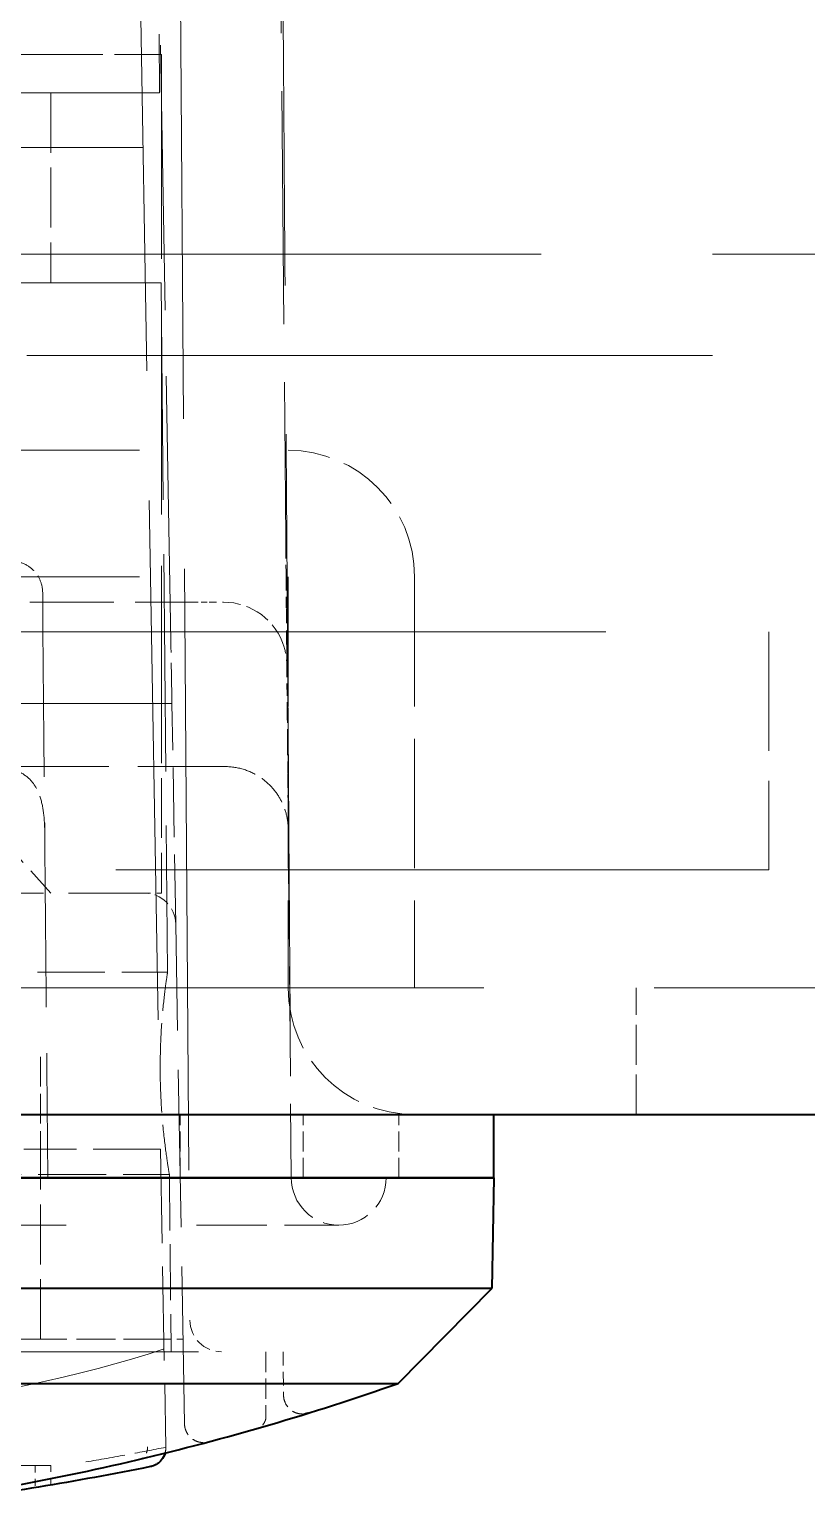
# Model space of a CAD drawing. Header units: millimetres. Extents: x 0 to 5945, y 0 to 4205.
# Drawn here: x 2056.54 to 2068.82, y 2106.81 to 2130.11 of the extents above; entities that cross this region are included whole.
import ezdxf

# ---------------------------------------------------------------- set-up
doc = ezdxf.new("R2010")
doc.units = ezdxf.units.MM
doc.header["$LTSCALE"] = 5
doc.linetypes.add('DASHED', pattern=[0.2067, 0.1654, -0.0413])
doc.layers.add('가려진 것(ISO)', color=2, linetype='DASHED', lineweight=18)
doc.layers.add('가시적인 것(ISO)', color=3, linetype='Continuous', lineweight=40)

msp = doc.modelspace()

# ---------------------------------------------------------------- linework, layer by layer
at = {"layer": '가려진 것(ISO)', "ltscale": 5.064498}
msp.add_line((2058.772, 2120.44), (2058.54, 2133.724), dxfattribs=at)
at = {"layer": '가려진 것(ISO)', "ltscale": 4.451479}
msp.add_line((2060.486, 2133.733), (2060.588, 2122.048), dxfattribs=at)
at = {"layer": '가려진 것(ISO)', "ltscale": 1.660575}
msp.add_line((2058.554, 2133.466), (2058.594, 2129.107), dxfattribs=at)
at = {"layer": '가려진 것(ISO)', "ltscale": 11.495429}
msp.add_line((2058.907, 2133.464), (2059.073, 2109.704), dxfattribs=at)
at = {"layer": '가려진 것(ISO)', "ltscale": 9.925978}
msp.add_line((2058.252, 2132.92), (2058.61, 2112.407), dxfattribs=at)
at = {"layer": '가려진 것(ISO)', "ltscale": 6.285399}
msp.add_line((2040.626, 2129.717), (2057.126, 2129.717), dxfattribs=at)
at = {"layer": '가려진 것(ISO)', "ltscale": 0.897741}
msp.add_line((2058.626, 2129.717), (2057.126, 2129.717), dxfattribs=at)
at = {"layer": '가려진 것(ISO)', "ltscale": 3.91072}
msp.add_line((2058.626, 2129.717), (2058.626, 2119.457), dxfattribs=at)
at = {"layer": '가려진 것(ISO)', "ltscale": 14.769084}
msp.add_line((2039.159, 2129.107), (2058.594, 2129.107), dxfattribs=at)
at = {"layer": '가려진 것(ISO)', "ltscale": 1.142665}
msp.add_line((2056.876, 2129.107), (2056.876, 2126.107), dxfattribs=at)
at = {"layer": '가려진 것(ISO)', "ltscale": 7.204442}
msp.add_line((2039.421, 2128.243), (2058.334, 2128.243), dxfattribs=at)
at = {"layer": '가려진 것(ISO)', "ltscale": 13.103877}
for p, q in [((1606.876, 2126.557), (2080.876, 2126.557)), ((2080.876, 2124.957), (1606.876, 2124.957))]:
    msp.add_line(p, q, dxfattribs=at)
at = {"layer": '가려진 것(ISO)', "ltscale": 14.810575}
msp.add_line((2039.132, 2126.107), (2058.621, 2126.107), dxfattribs=at)
at = {"layer": '가려진 것(ISO)', "ltscale": 4.15231}
msp.add_line((2058.621, 2126.107), (2058.72, 2115.207), dxfattribs=at)
at = {"layer": '가려진 것(ISO)', "ltscale": 11.369134}
for p, q in [((2037.126, 2123.457), (2060.626, 2123.457)), ((2037.126, 2121.457), (2060.626, 2121.457))]:
    msp.add_line(p, q, dxfattribs=at)
at = {"layer": '가려진 것(ISO)', "ltscale": 2.476006}
for p, q in [((2060.626, 2121.457), (2060.626, 2114.957)), ((2062.626, 2121.457), (2062.626, 2114.957))]:
    msp.add_line(p, q, dxfattribs=at)
at = {"layer": '가려진 것(ISO)', "ltscale": 1.61099}
msp.add_line((2054.876, 2121.057), (2059.106, 2121.057), dxfattribs=at)
at = {"layer": '가려진 것(ISO)', "ltscale": 12.481857}
for p, q in [((2029.526, 2120.589), (2068.226, 2120.589)), ((2068.226, 2116.824), (2029.526, 2116.824))]:
    msp.add_line(p, q, dxfattribs=at)
at = {"layer": '가려진 것(ISO)', "ltscale": 2.278945}
msp.add_line((2068.226, 2120.589), (2068.226, 2116.824), dxfattribs=at)
at = {"layer": '가려진 것(ISO)'}
msp.add_line((2058.772, 2120.44), (2058.772, 2120.439), dxfattribs=at)
at = {"layer": '가려진 것(ISO)', "ltscale": 0.235121}
msp.add_line((2060.606, 2120.066), (2060.611, 2119.448), dxfattribs=at)
at = {"layer": '가려진 것(ISO)', "ltscale": 7.55245}
msp.add_line((2038.963, 2119.457), (2058.79, 2119.457), dxfattribs=at)
at = {"layer": '가려진 것(ISO)', "ltscale": 1.142718}
for p, q in [((2058.626, 2119.457), (2058.626, 2116.457)), ((2056.714, 2109.407), (2056.714, 2112.407))]:
    msp.add_line(p, q, dxfattribs=at)
at = {"layer": '가려진 것(ISO)', "ltscale": 1.330117}
msp.add_line((2058.85, 2115.966), (2058.79, 2119.457), dxfattribs=at)
at = {"layer": '가려진 것(ISO)', "ltscale": 2.22279}
msp.add_line((2055.953, 2118.457), (2059.628, 2118.457), dxfattribs=at)
at = {"layer": '가려진 것(ISO)', "ltscale": 0.853857}
msp.add_line((2055.376, 2118.123), (2056.876, 2116.457), dxfattribs=at)
at = {"layer": '가려진 것(ISO)', "ltscale": 2.098799}
msp.add_line((2060.628, 2117.466), (2060.676, 2111.956), dxfattribs=at)
at = {"layer": '가려진 것(ISO)', "ltscale": 1.92711}
msp.add_line((2055.164, 2116.457), (2058.351, 2116.457), dxfattribs=at)
at = {"layer": '가려진 것(ISO)', "ltscale": 0.105009}
msp.add_line((2058.351, 2116.457), (2058.626, 2116.457), dxfattribs=at)
at = {"layer": '가려진 것(ISO)', "ltscale": 3.00989}
msp.add_line((2058.988, 2108.066), (2058.85, 2115.966), dxfattribs=at)
at = {"layer": '가려진 것(ISO)', "ltscale": 1.292715}
msp.add_line((2055.326, 2115.207), (2058.72, 2115.207), dxfattribs=at)
at = {"layer": '가려진 것(ISO)', "ltscale": 13.050004}
msp.add_line((1580.876, 2114.957), (2106.876, 2114.957), dxfattribs=at)
at = {"layer": '가려진 것(ISO)', "ltscale": 0.761779}
msp.add_line((2066.126, 2112.957), (2066.126, 2114.957), dxfattribs=at)
at = {"layer": '가려진 것(ISO)', "ltscale": 0.567498}
msp.add_line((2056.714, 2113.868), (2056.714, 2112.407), dxfattribs=at)
at = {"layer": '가려진 것(ISO)', "ltscale": 0.380839}
for p, q in [((2058.92, 2111.957), (2058.92, 2112.957)), ((2060.865, 2111.957), (2060.865, 2112.957)), ((2062.376, 2111.957), (2062.376, 2112.957))]:
    msp.add_line(p, q, dxfattribs=at)
at = {"layer": '가려진 것(ISO)', "ltscale": 1.286184}
msp.add_line((2058.61, 2112.407), (2056.449, 2112.407), dxfattribs=at)
at = {"layer": '가려진 것(ISO)', "ltscale": 1.794621}
msp.add_line((2058.61, 2112.407), (2058.692, 2107.697), dxfattribs=at)
at = {"layer": '가려진 것(ISO)', "ltscale": 1.303808}
msp.add_line((2055.326, 2112.007), (2058.749, 2112.007), dxfattribs=at)
at = {"layer": '가려진 것(ISO)', "ltscale": 1.066574}
msp.add_line((2058.749, 2112.007), (2058.775, 2109.207), dxfattribs=at)
at = {"layer": '가려진 것(ISO)', "ltscale": 0.000524208}
msp.add_line((2060.676, 2111.955), (2060.676, 2111.956), dxfattribs=at)
at = {"layer": '가려진 것(ISO)', "ltscale": 9.966134}
msp.add_line((2038.576, 2111.207), (2059.176, 2111.207), dxfattribs=at)
at = {"layer": '가려진 것(ISO)', "ltscale": 1.346137}
msp.add_line((2059.176, 2111.207), (2061.426, 2111.207), dxfattribs=at)
at = {"layer": '가려진 것(ISO)', "ltscale": 2.700555}
msp.add_line((2052.176, 2109.407), (2056.714, 2109.407), dxfattribs=at)
at = {"layer": '가려진 것(ISO)', "ltscale": 0.742171}
msp.add_line((2058.662, 2109.407), (2056.714, 2109.407), dxfattribs=at)
at = {"layer": '가려진 것(ISO)', "ltscale": 11.825356}
msp.add_line((2037.206, 2109.207), (2060.547, 2109.207), dxfattribs=at)
at = {"layer": '가려진 것(ISO)', "ltscale": 0.389058}
msp.add_line((2060.276, 2109.207), (2060.276, 2108.185), dxfattribs=at)
at = {"layer": '가려진 것(ISO)', "ltscale": 0.261967}
msp.add_line((2060.547, 2109.207), (2060.554, 2108.519), dxfattribs=at)
at = {"layer": '가려진 것(ISO)', "ltscale": 0.031122}
msp.add_line((2059.977, 2108.707), (2060.059, 2108.707), dxfattribs=at)
at = {"layer": '가려진 것(ISO)', "ltscale": 12.159042}
msp.add_line((2040.876, 2107.406), (2056.876, 2107.406), dxfattribs=at)
at = {"layer": '가려진 것(ISO)', "ltscale": 0.132722}
msp.add_line((2056.626, 2107.406), (2056.626, 2107.058), dxfattribs=at)
at = {"layer": '가려진 것(ISO)', "ltscale": 0.116938}
msp.add_line((2056.876, 2107.406), (2056.876, 2107.099), dxfattribs=at)
at = {"layer": '가려진 것(ISO)', "ltscale": 1.196656}
for centre, start, end in [((2060.626, 2121.457), 0, 90), ((2062.626, 2114.957), 180, 270)]:
    msp.add_arc(centre, 2, start, end, dxfattribs=at)
at = {"layer": '가려진 것(ISO)', "ltscale": 0.487651}
msp.add_arc((2059.606, 2120.057), 1, 16.639, 90, dxfattribs=at)
at = {"layer": '가려진 것(ISO)', "ltscale": 0.304957}
msp.add_arc((2058.351, 2115.957), 0.5, 1, 90, dxfattribs=at)
at = {"layer": '가려진 것(ISO)', "ltscale": 0.897467}
msp.add_arc((2061.426, 2111.957), 0.75, 180, 0, dxfattribs=at)
at = {"layer": '가려진 것(ISO)', "ltscale": 0.297759}
msp.add_arc((2059.573, 2109.707), 0.5, 180.4, 270, dxfattribs=at)
at = {"layer": '가려진 것(ISO)'}
msp.add_ellipse((2057.772, 2120.457), major_axis=(-1.001, 0.017), ratio=0.034848, start_param=3.142658, end_param=3.142804, dxfattribs=at)
at = {"layer": '가려진 것(ISO)', "ltscale": 0.003613}
msp.add_ellipse((2057.278, 2117.47), major_axis=(-0.5, -0.011), ratio=0.012642, start_param=0, end_param=0.019493, dxfattribs=at)
at = {"layer": '가려진 것(ISO)', "ltscale": 0.022053}
msp.add_ellipse((2055.547, 2120.698), major_axis=(1.005, -4.223), ratio=0.16892, start_param=0.636206, end_param=0.65757, dxfattribs=at)
at = {"layer": '가려진 것(ISO)', "ltscale": 0.00661}
msp.add_ellipse((2059.201, 2108.068), major_axis=(0.009, -0.253), ratio=0.842113, start_param=4.691419, end_param=4.761092, dxfattribs=at)
at = {"layer": '가려진 것(ISO)', "ltscale": 0.007862}
msp.add_ellipse((2058.692, 2107.701), major_axis=(-0.0012, 0.0677), ratio=0.001425, start_param=4.538415, end_param=4.848012, dxfattribs=at)
at = {"layer": '가려진 것(ISO)', "ltscale": 2.121149}
msp.add_ellipse((2045.612, 2174.59), major_axis=(11.008, -67.533), ratio=0.854171, start_param=6.253473, end_param=6.315029, dxfattribs=at)
at = {"layer": '가려진 것(ISO)', "ltscale": 11.374802}
msp.add_open_spline([(2060.512, 2135.467), (2060.594, 2123.752), (2060.676, 2111.956)], degree=2, dxfattribs=at)
at = {"layer": '가려진 것(ISO)', "ltscale": 0.269353}
msp.add_open_spline([(2060.594, 2121.425), (2060.593, 2121.5), (2060.593, 2121.574), (2060.592, 2121.647), (2060.591, 2121.786), (2060.591, 2121.92), (2060.588, 2122.048)], degree=3, knots=[0.7459891, 0.7459891, 0.7459891, 0.7459891, 0.8333333, 0.8333333, 0.8333333, 1, 1, 1, 1], dxfattribs=at)
at = {"layer": '가려진 것(ISO)', "ltscale": 0.002513}
msp.add_open_spline([(2060.588, 2122.047), (2060.588, 2122.047), (2060.588, 2122.048), (2060.588, 2122.048)], degree=3, dxfattribs=at)
at = {"layer": '가려진 것(ISO)', "ltscale": 0.032558}
msp.add_open_spline([(2060.588, 2122.047), (2060.589, 2122.02), (2060.589, 2121.994), (2060.589, 2121.968)], degree=3, dxfattribs=at)
at = {"layer": '가려진 것(ISO)', "ltscale": 0.337251}
msp.add_open_spline([(2056.746, 2121.211), (2056.745, 2121.273), (2056.732, 2121.337), (2056.685, 2121.453), (2056.651, 2121.505), (2056.566, 2121.598), (2056.506, 2121.64), (2056.378, 2121.694), (2056.31, 2121.707), (2056.246, 2121.707)], degree=3, knots=[-0.33881297, -0.33881297, -0.33881297, -0.33881297, -0.32032871, -0.32032871, -0.30162911, -0.30162911, -0.27760793, -0.27760793, -0.25384337, -0.25384337, -0.25384337, -0.25384337], dxfattribs=at)
at = {"layer": '가려진 것(ISO)', "ltscale": 0.223511}
msp.add_open_spline([(2060.594, 2121.425), (2060.595, 2121.258), (2060.597, 2121.095), (2060.598, 2120.946)], degree=3, dxfattribs=at)
at = {"layer": '가려진 것(ISO)', "ltscale": 3.525391}
msp.add_open_spline([(2056.746, 2121.211), (2056.773, 2118.127), (2056.8, 2115.042), (2056.826, 2111.957)], degree=3, dxfattribs=at)
at = {"layer": '가려진 것(ISO)', "ltscale": 0.05509}
msp.add_open_spline([(2059.106, 2121.057), (2059.156, 2121.057), (2059.203, 2121.057), (2059.249, 2121.057)], degree=3, knots=[0, 0, 0, 0, 0.1666667, 0.1666667, 0.1666667, 0.1666667], dxfattribs=at)
at = {"layer": '가려진 것(ISO)', "ltscale": 0.054125}
msp.add_open_spline([(2059.249, 2121.057), (2059.294, 2121.057), (2059.338, 2121.057), (2059.377, 2121.057)], degree=3, dxfattribs=at)
at = {"layer": '가려진 것(ISO)', "ltscale": 0.139409}
msp.add_open_spline([(2059.377, 2121.057), (2059.416, 2121.057), (2059.449, 2121.057), (2059.477, 2121.057), (2059.505, 2121.057), (2059.527, 2121.057), (2059.545, 2121.057), (2059.563, 2121.057), (2059.578, 2121.057), (2059.588, 2121.057)], degree=3, knots=[0.3333333, 0.3333333, 0.3333333, 0.3333333, 0.5, 0.5, 0.5, 0.6666667, 0.6666667, 0.6666667, 0.8333333, 0.8333333, 0.8333333, 0.8333333], dxfattribs=at)
at = {"layer": '가려진 것(ISO)', "ltscale": 0.050185}
msp.add_open_spline([(2059.588, 2121.057), (2059.6, 2121.057), (2059.606, 2121.057), (2059.606, 2121.057)], degree=3, dxfattribs=at)
at = {"layer": '가려진 것(ISO)', "ltscale": 0.560744}
msp.add_open_spline([(2060.605, 2120.143), (2060.605, 2120.144), (2060.605, 2120.146), (2060.605, 2120.147), (2060.605, 2120.202), (2060.604, 2120.285), (2060.603, 2120.395), (2060.602, 2120.506), (2060.601, 2120.643), (2060.599, 2120.785), (2060.599, 2120.838), (2060.598, 2120.892), (2060.598, 2120.945)], degree=3, knots=[0.1629705, 0.1629705, 0.1629705, 0.1629705, 0.1666667, 0.1666667, 0.1666667, 0.3333333, 0.3333333, 0.3333333, 0.5, 0.5, 0.5, 0.5620391, 0.5620391, 0.5620391, 0.5620391], dxfattribs=at)
at = {"layer": '가려진 것(ISO)', "ltscale": 0.776378}
msp.add_open_spline([(2058.79, 2119.457), (2058.79, 2119.457), (2058.789, 2119.47), (2058.789, 2119.498), (2058.788, 2119.519), (2058.788, 2119.549), (2058.787, 2119.588), (2058.787, 2119.599), (2058.787, 2119.611), (2058.787, 2119.623), (2058.786, 2119.679), (2058.784, 2119.748), (2058.783, 2119.829), (2058.782, 2119.906), (2058.78, 2119.995), (2058.778, 2120.091), (2058.778, 2120.097), (2058.778, 2120.103), (2058.778, 2120.11), (2058.777, 2120.189), (2058.775, 2120.272), (2058.774, 2120.36), (2058.773, 2120.386), (2058.773, 2120.413), (2058.772, 2120.44)], degree=3, knots=[0, 0, 0, 0, 0.2, 0.2, 0.2, 0.356244, 0.356244, 0.356244, 0.4, 0.4, 0.4, 0.598184, 0.598184, 0.598184, 0.787576, 0.787576, 0.787576, 0.8, 0.8, 0.8, 0.953636, 0.953636, 0.953636, 1, 1, 1, 1], dxfattribs=at)
at = {"layer": '가려진 것(ISO)', "ltscale": 0.107199}
msp.add_open_spline([(2060.564, 2120.343), (2060.591, 2120.254), (2060.605, 2120.159), (2060.606, 2120.066)], degree=3, dxfattribs=at)
at = {"layer": '가려진 것(ISO)', "ltscale": 0.130719}
msp.add_open_spline([(2060.605, 2120.143), (2060.605, 2120.114), (2060.605, 2120.092), (2060.606, 2120.078)], degree=3, dxfattribs=at)
at = {"layer": '가려진 것(ISO)', "ltscale": 0.087635}
msp.add_open_spline([(2060.606, 2120.066), (2060.606, 2120.066), (2060.606, 2120.07), (2060.606, 2120.078)], degree=3, dxfattribs=at)
at = {"layer": '가려진 것(ISO)', "ltscale": 0.135013}
msp.add_open_spline([(2058.126, 2119.457), (2058.01, 2119.457), (2057.891, 2119.457), (2057.773, 2119.457)], degree=3, dxfattribs=at)
at = {"layer": '가려진 것(ISO)', "ltscale": 0.269357}
msp.add_open_spline([(2060.616, 2118.825), (2060.616, 2118.9), (2060.615, 2118.974), (2060.615, 2119.047), (2060.613, 2119.186), (2060.614, 2119.32), (2060.611, 2119.448)], degree=3, knots=[0.7459033, 0.7459033, 0.7459033, 0.7459033, 0.8333333, 0.8333333, 0.8333333, 1, 1, 1, 1], dxfattribs=at)
at = {"layer": '가려진 것(ISO)', "ltscale": 0.002524}
msp.add_open_spline([(2060.611, 2119.447), (2060.611, 2119.447), (2060.611, 2119.448), (2060.611, 2119.448)], degree=3, dxfattribs=at)
at = {"layer": '가려진 것(ISO)', "ltscale": 0.032619}
msp.add_open_spline([(2060.611, 2119.447), (2060.612, 2119.42), (2060.612, 2119.394), (2060.612, 2119.368)], degree=3, dxfattribs=at)
at = {"layer": '가려진 것(ISO)', "ltscale": 0.226535}
msp.add_open_spline([(2060.616, 2118.825), (2060.618, 2118.656), (2060.62, 2118.491), (2060.621, 2118.339)], degree=3, dxfattribs=at)
at = {"layer": '가려진 것(ISO)', "ltscale": 0.649398}
msp.add_open_spline([(2056.778, 2117.459), (2056.776, 2117.565), (2056.769, 2117.673), (2056.739, 2117.866), (2056.717, 2117.955), (2056.656, 2118.104), (2056.619, 2118.167), (2056.526, 2118.277), (2056.468, 2118.325), (2056.327, 2118.4), (2056.241, 2118.427), (2056.086, 2118.452), (2056.02, 2118.457), (2055.953, 2118.457)], degree=3, knots=[0, 0, 0, 0, 0.0318093, 0.0318093, 0.0613325, 0.0613325, 0.0890559, 0.0890559, 0.1189111, 0.1189111, 0.1492239, 0.1492239, 0.1697519, 0.1697519, 0.1697519, 0.1697519], dxfattribs=at)
at = {"layer": '가려진 것(ISO)', "ltscale": 0.599633}
msp.add_open_spline([(2059.628, 2118.457), (2059.736, 2118.457), (2059.838, 2118.44), (2059.933, 2118.41), (2060.027, 2118.379), (2060.113, 2118.336), (2060.187, 2118.286), (2060.261, 2118.236), (2060.324, 2118.18), (2060.376, 2118.121), (2060.429, 2118.061), (2060.472, 2117.999), (2060.508, 2117.933), (2060.543, 2117.868), (2060.572, 2117.799), (2060.593, 2117.721), (2060.614, 2117.643), (2060.628, 2117.557), (2060.628, 2117.466)], degree=3, knots=[0, 0, 0, 0, 0.1666667, 0.1666667, 0.1666667, 0.3333333, 0.3333333, 0.3333333, 0.5, 0.5, 0.5, 0.6666667, 0.6666667, 0.6666667, 0.8333333, 0.8333333, 0.8333333, 1, 1, 1, 1], dxfattribs=at)
at = {"layer": '가려진 것(ISO)', "ltscale": 0.557876}
msp.add_open_spline([(2060.628, 2117.543), (2060.628, 2117.544), (2060.628, 2117.545), (2060.628, 2117.547), (2060.627, 2117.601), (2060.626, 2117.685), (2060.626, 2117.795), (2060.625, 2117.906), (2060.623, 2118.043), (2060.622, 2118.185), (2060.622, 2118.236), (2060.621, 2118.288), (2060.621, 2118.339)], degree=3, knots=[0.1629638, 0.1629638, 0.1629638, 0.1629638, 0.1666667, 0.1666667, 0.1666667, 0.3333333, 0.3333333, 0.3333333, 0.5, 0.5, 0.5, 0.559566, 0.559566, 0.559566, 0.559566], dxfattribs=at)
at = {"layer": '가려진 것(ISO)', "ltscale": 0.130619}
msp.add_open_spline([(2060.628, 2117.543), (2060.628, 2117.514), (2060.628, 2117.492), (2060.628, 2117.478)], degree=3, dxfattribs=at)
at = {"layer": '가려진 것(ISO)', "ltscale": 0.087596}
msp.add_open_spline([(2060.628, 2117.466), (2060.628, 2117.466), (2060.628, 2117.47), (2060.628, 2117.478)], degree=3, dxfattribs=at)
at = {"layer": '가려진 것(ISO)', "ltscale": 0.958473}
msp.add_open_spline([(2058.604, 2113.607), (2058.604, 2113.608), (2058.604, 2113.609), (2058.602, 2113.81), (2058.607, 2114.025), (2058.628, 2114.418), (2058.644, 2114.597), (2058.674, 2114.881), (2058.691, 2115.004), (2058.714, 2115.167), (2058.718, 2115.191), (2058.72, 2115.207)], degree=3, knots=[-0.4826973, -0.4826973, -0.4826973, -0.4826973, -0.482461, -0.482461, -0.4221669, -0.4221669, -0.3618728, -0.3618728, -0.3015516, -0.3015516, -0.2412305, -0.2412305, -0.2412305, -0.2412305], dxfattribs=at)
at = {"layer": '가려진 것(ISO)', "ltscale": 0.959075}
msp.add_open_spline([(2058.749, 2112.007), (2058.746, 2112.023), (2058.742, 2112.047), (2058.716, 2112.211), (2058.698, 2112.334), (2058.662, 2112.619), (2058.643, 2112.798), (2058.615, 2113.192), (2058.606, 2113.406), (2058.604, 2113.607)], degree=3, knots=[0.2418578, 0.2418578, 0.2418578, 0.2418578, 0.3023168, 0.3023168, 0.3627758, 0.3627758, 0.4232457, 0.4232457, 0.4834793, 0.4834793, 0.4834793, 0.4834793], dxfattribs=at)
at = {"layer": '가려진 것(ISO)', "ltscale": 0.897485}
msp.add_open_spline([(2060.676, 2111.95), (2060.676, 2111.951), (2060.627, 2111.973), (2060.41, 2111.962), (2060.073, 2111.962), (2059.648, 2111.959), (2059.334, 2111.957), (2059.176, 2111.957)], degree=3, knots=[0.0000054, 0.0000054, 0.0000054, 0.0000054, 0.2, 0.4, 0.6, 0.8, 1, 1, 1, 1], dxfattribs=at)
at = {"layer": '가려진 것(ISO)', "ltscale": 0.182867}
msp.add_open_spline([(2058.424, 2109.407), (2058.269, 2109.407), (2058.108, 2109.407), (2057.949, 2109.407)], degree=3, dxfattribs=at)
at = {"layer": '가려진 것(ISO)', "ltscale": 0.127998}
msp.add_open_spline([(2058.662, 2109.407), (2058.766, 2109.407), (2058.867, 2109.407), (2058.965, 2109.407)], degree=3, dxfattribs=at)
at = {"layer": '가려진 것(ISO)', "ltscale": 0.046778}
msp.add_open_spline([(2058.965, 2109.407), (2058.93, 2109.407), (2058.894, 2109.407), (2058.857, 2109.407)], degree=3, dxfattribs=at)
at = {"layer": '가려진 것(ISO)', "ltscale": 5.40049}
msp.add_open_spline([(2058.665, 2109.251), (2057.324, 2108.807), (2055.772, 2108.49), (2052.323, 2108.052), (2050.456, 2107.946), (2048.588, 2107.946), (2047.553, 2107.946), (2046.524, 2107.979), (2045.518, 2108.047)], degree=3, knots=[-1.098008, -1.098008, -1.098008, -1.098008, -0.560509, -0.560509, 0, 0, 0, 0.310643, 0.310643, 0.310643, 0.310643], dxfattribs=at)
at = {"layer": '가려진 것(ISO)', "ltscale": 0.598231}
msp.add_open_spline([(2058.977, 2108.699), (2058.977, 2108.699), (2058.977, 2108.699), (2058.978, 2108.697), (2059.005, 2108.697), (2059.107, 2108.696), (2059.179, 2108.697), (2059.361, 2108.698), (2059.469, 2108.699), (2059.651, 2108.702), (2059.717, 2108.703), (2059.848, 2108.705), (2059.912, 2108.706), (2059.977, 2108.707)], degree=3, knots=[-0.0008265, -0.0008265, -0.0008265, -0.0008265, 0, 0, 0.0393779, 0.0393779, 0.0779579, 0.0779579, 0.1165371, 0.1165371, 0.137197, 0.137197, 0.156636, 0.156636, 0.156636, 0.156636], dxfattribs=at)
at = {"layer": '가려진 것(ISO)', "ltscale": 3.63927e-05}
msp.add_open_spline([(2060.554, 2108.519), (2060.554, 2108.519), (2060.554, 2108.519), (2060.554, 2108.519)], degree=3, dxfattribs=at)
at = {"layer": '가려진 것(ISO)', "ltscale": 0.24327}
msp.add_open_spline([(2060.554, 2108.519), (2060.555, 2108.487), (2060.56, 2108.454), (2060.581, 2108.394), (2060.597, 2108.365), (2060.635, 2108.315), (2060.659, 2108.292), (2060.712, 2108.256), (2060.741, 2108.242), (2060.803, 2108.225), (2060.835, 2108.221), (2060.883, 2108.223), (2060.899, 2108.225), (2060.917, 2108.229), (2060.92, 2108.23), (2060.926, 2108.231), (2060.928, 2108.231), (2060.932, 2108.232), (2060.933, 2108.233), (2060.936, 2108.234), (2060.937, 2108.234), (2060.938, 2108.234), (2060.938, 2108.234), (2060.939, 2108.235), (2060.94, 2108.235), (2060.941, 2108.235), (2060.941, 2108.235), (2060.942, 2108.235), (2060.942, 2108.235), (2060.942, 2108.235)], degree=3, knots=[0, 0, 0, 0, 0.00964788, 0.00964788, 0.01920381, 0.01920381, 0.02876314, 0.02876314, 0.03832238, 0.03832238, 0.04788152, 0.04788152, 0.0526106, 0.0526106, 0.05359249, 0.05359249, 0.05433152, 0.05433152, 0.05485074, 0.05485074, 0.05533554, 0.05533554, 0.05581449, 0.05581449, 0.05660063, 0.05660063, 0.05851665, 0.05851665, 0.06366782, 0.06366782, 0.06366782, 0.06366782], dxfattribs=at)
at = {"layer": '가려진 것(ISO)', "ltscale": 0.206251}
msp.add_open_spline([(2058.989, 2108.048), (2058.991, 2108.025), (2058.995, 2108.002), (2059.01, 2107.957), (2059.02, 2107.934), (2059.054, 2107.88), (2059.08, 2107.852), (2059.141, 2107.807), (2059.176, 2107.79), (2059.238, 2107.774), (2059.265, 2107.771), (2059.324, 2107.771), (2059.349, 2107.777), (2059.364, 2107.78), (2059.365, 2107.781), (2059.366, 2107.781)], degree=3, knots=[-0.02545423, -0.02545423, -0.02545423, -0.02545423, -0.02234629, -0.02234629, -0.01897324, -0.01897324, -0.01376094, -0.01376094, -0.00842791, -0.00842791, -0.00467879, -0.00467879, 0, 0, 0.00017658, 0.00017658, 0.00017658, 0.00017658], dxfattribs=at)
at = {"layer": '가려진 것(ISO)', "ltscale": 0.180137}
msp.add_open_spline([(2060.276, 2108.185), (2060.276, 2108.164), (2060.273, 2108.142), (2060.259, 2108.102), (2060.249, 2108.082), (2060.224, 2108.048), (2060.208, 2108.033), (2060.182, 2108.015), (2060.173, 2108.01), (2060.159, 2108.003), (2060.154, 2108.001), (2060.145, 2107.998), (2060.141, 2107.996), (2060.137, 2107.995), (2060.136, 2107.994), (2060.135, 2107.994), (2060.135, 2107.994), (2060.134, 2107.994), (2060.133, 2107.994), (2060.133, 2107.994), (2060.133, 2107.994), (2060.132, 2107.993), (2060.132, 2107.993), (2060.132, 2107.993), (2060.132, 2107.993), (2060.132, 2107.993), (2060.131, 2107.993), (2060.131, 2107.993), (2060.13, 2107.993), (2060.13, 2107.993)], degree=3, knots=[0, 0, 0, 0, 0.00643827, 0.00643827, 0.01280865, 0.01280865, 0.01918146, 0.01918146, 0.02233687, 0.02233687, 0.02392877, 0.02392877, 0.02512472, 0.02512472, 0.02539207, 0.02539207, 0.0255533, 0.0255533, 0.02587848, 0.02587848, 0.02619679, 0.02619679, 0.027151, 0.027151, 0.03001075, 0.03001075, 0.03858909, 0.03858909, 0.04722005, 0.04722005, 0.04722005, 0.04722005], dxfattribs=at)
at = {"layer": '가려진 것(ISO)', "ltscale": 0.685673}
msp.add_open_spline([(2059.965, 2107.946), (2059.862, 2107.917), (2059.711, 2107.874), (2059.515, 2107.821)], degree=3, dxfattribs=at)
at = {"layer": '가려진 것(ISO)', "ltscale": 0.75868}
msp.add_open_spline([(2057.429, 2107.464), (2057.647, 2107.501), (2057.871, 2107.54), (2058.099, 2107.582), (2058.293, 2107.618), (2058.491, 2107.656), (2058.692, 2107.697)], degree=3, knots=[0.6666667, 0.6666667, 0.6666667, 0.6666667, 0.8466221, 0.8466221, 0.8466221, 0.9999975, 0.9999975, 0.9999975, 0.9999975], dxfattribs=at)
at = {"layer": '가려진 것(ISO)', "ltscale": 0.10469}
msp.add_open_spline([(2058.401, 2107.702), (2058.402, 2107.696), (2058.405, 2107.695), (2058.403, 2107.684), (2058.403, 2107.673), (2058.4, 2107.651), (2058.398, 2107.641), (2058.39, 2107.611), (2058.382, 2107.593), (2058.361, 2107.559), (2058.346, 2107.543), (2058.315, 2107.52), (2058.298, 2107.512), (2058.28, 2107.508)], degree=3, knots=[-0.02966002, -0.02966002, -0.02966002, -0.02966002, -0.02711908, -0.02711908, -0.02319852, -0.02319852, -0.02008006, -0.02008006, -0.01370804, -0.01370804, -0.00661214, -0.00661214, -0.00000274, -0.00000274, -0.00000274, -0.00000274], dxfattribs=at)
at = {"layer": '가려진 것(ISO)', "ltscale": 0.035354}
msp.add_open_spline([(2058.692, 2107.697), (2058.693, 2107.665), (2058.69, 2107.635), (2058.682, 2107.605)], degree=3, dxfattribs=at)
at = {"layer": '가시적인 것(ISO)'}
for p, q in [((1578.876, 2112.957), (2108.876, 2112.957)), ((2063.876, 2111.957), (2063.876, 2112.957)), ((2033.876, 2111.957), (2063.876, 2111.957)), ((2063.876, 2111.957), (2033.876, 2111.957)), ((2063.876, 2111.957), (2063.846, 2110.207)), ((2062.365, 2108.706), (2063.846, 2110.207))]:
    msp.add_line(p, q, dxfattribs=at)
for points, knots in [([(2063.846, 2110.207), (2063.846, 2110.207), (2063.793, 2110.208), (2063.58, 2110.208), (2063.42, 2110.208), (2062.777, 2110.207), (2062.136, 2110.208), (2060.765, 2110.208), (2060.147, 2110.207), (2058.773, 2110.207), (2058.019, 2110.208), (2056.597, 2110.208), (2055.953, 2110.208), (2054.284, 2110.207), (2053.233, 2110.208), (2051.077, 2110.208), (2049.979, 2110.207), (2048.876, 2110.207)], [-2.353794, -2.353794, -2.353794, -2.353794, -2.135497, -2.135497, -1.914851, -1.914851, -1.467697, -1.467697, -1.17674, -1.17674, -0.884713, -0.884713, -0.662937, -0.662937, -0.330665, -0.330665, -0.000041, -0.000041, -0.000041, -0.000041]), ([(2048.876, 2108.705), (2049.848, 2108.705), (2050.821, 2108.705), (2052.712, 2108.705), (2053.634, 2108.706), (2055.103, 2108.705), (2055.669, 2108.705), (2056.934, 2108.705), (2057.614, 2108.706), (2058.859, 2108.706), (2059.425, 2108.705), (2060.29, 2108.705), (2060.62, 2108.706), (2061.35, 2108.706), (2061.693, 2108.705), (2062.183, 2108.705), (2062.328, 2108.706), (2062.365, 2108.706)], [-2.062849, -2.062849, -2.062849, -2.062849, -1.770467, -1.770467, -1.480102, -1.480102, -1.28771, -1.28771, -1.030404, -1.030404, -0.772531, -0.772531, -0.58206, -0.58206, -0.293103, -0.293103, -0.000116, -0.000116, -0.000116, -0.000116]), ([(2060.942, 2108.235), (2060.942, 2108.235), (2060.942, 2108.235), (2060.942, 2108.235), (2060.941, 2108.235), (2060.936, 2108.234), (2060.929, 2108.231), (2060.919, 2108.228)], [0.06366782, 0.06366782, 0.06366782, 0.06366782, 0.06425835, 0.06425835, 0.08147969, 0.08147969, 0.13076945, 0.13076945, 0.13076945, 0.13076945]), ([(2058.682, 2107.605), (2058.681, 2107.603), (2058.681, 2107.601), (2058.669, 2107.56), (2058.65, 2107.526), (2058.606, 2107.471), (2058.583, 2107.45), (2058.532, 2107.417), (2058.505, 2107.405), (2058.468, 2107.394), (2058.46, 2107.392), (2058.452, 2107.39)], [-0.03199838, -0.03199838, -0.03199838, -0.03199838, -0.03129277, -0.03129277, -0.01922976, -0.01922976, -0.0094438, -0.0094438, 0, 0, 0.00270238, 0.00270238, 0.00270238, 0.00270238])]:
    msp.add_open_spline(points, degree=3, knots=knots, dxfattribs=at)
for points in [[(2056.136, 2107.059), (2056.841, 2107.187), (2058.241, 2107.479), (2060.321, 2108.028), (2061.688, 2108.468), (2062.365, 2108.706)], [(2060.941, 2108.235), (2060.934, 2108.233), (2060.913, 2108.226), (2060.879, 2108.216)], [(2058.452, 2107.39), (2057.272, 2107.153), (2056.089, 2106.958), (2054.902, 2106.807)]]:
    msp.add_open_spline(points, degree=3, dxfattribs=at)

doc.saveas('drawing.dxf')
